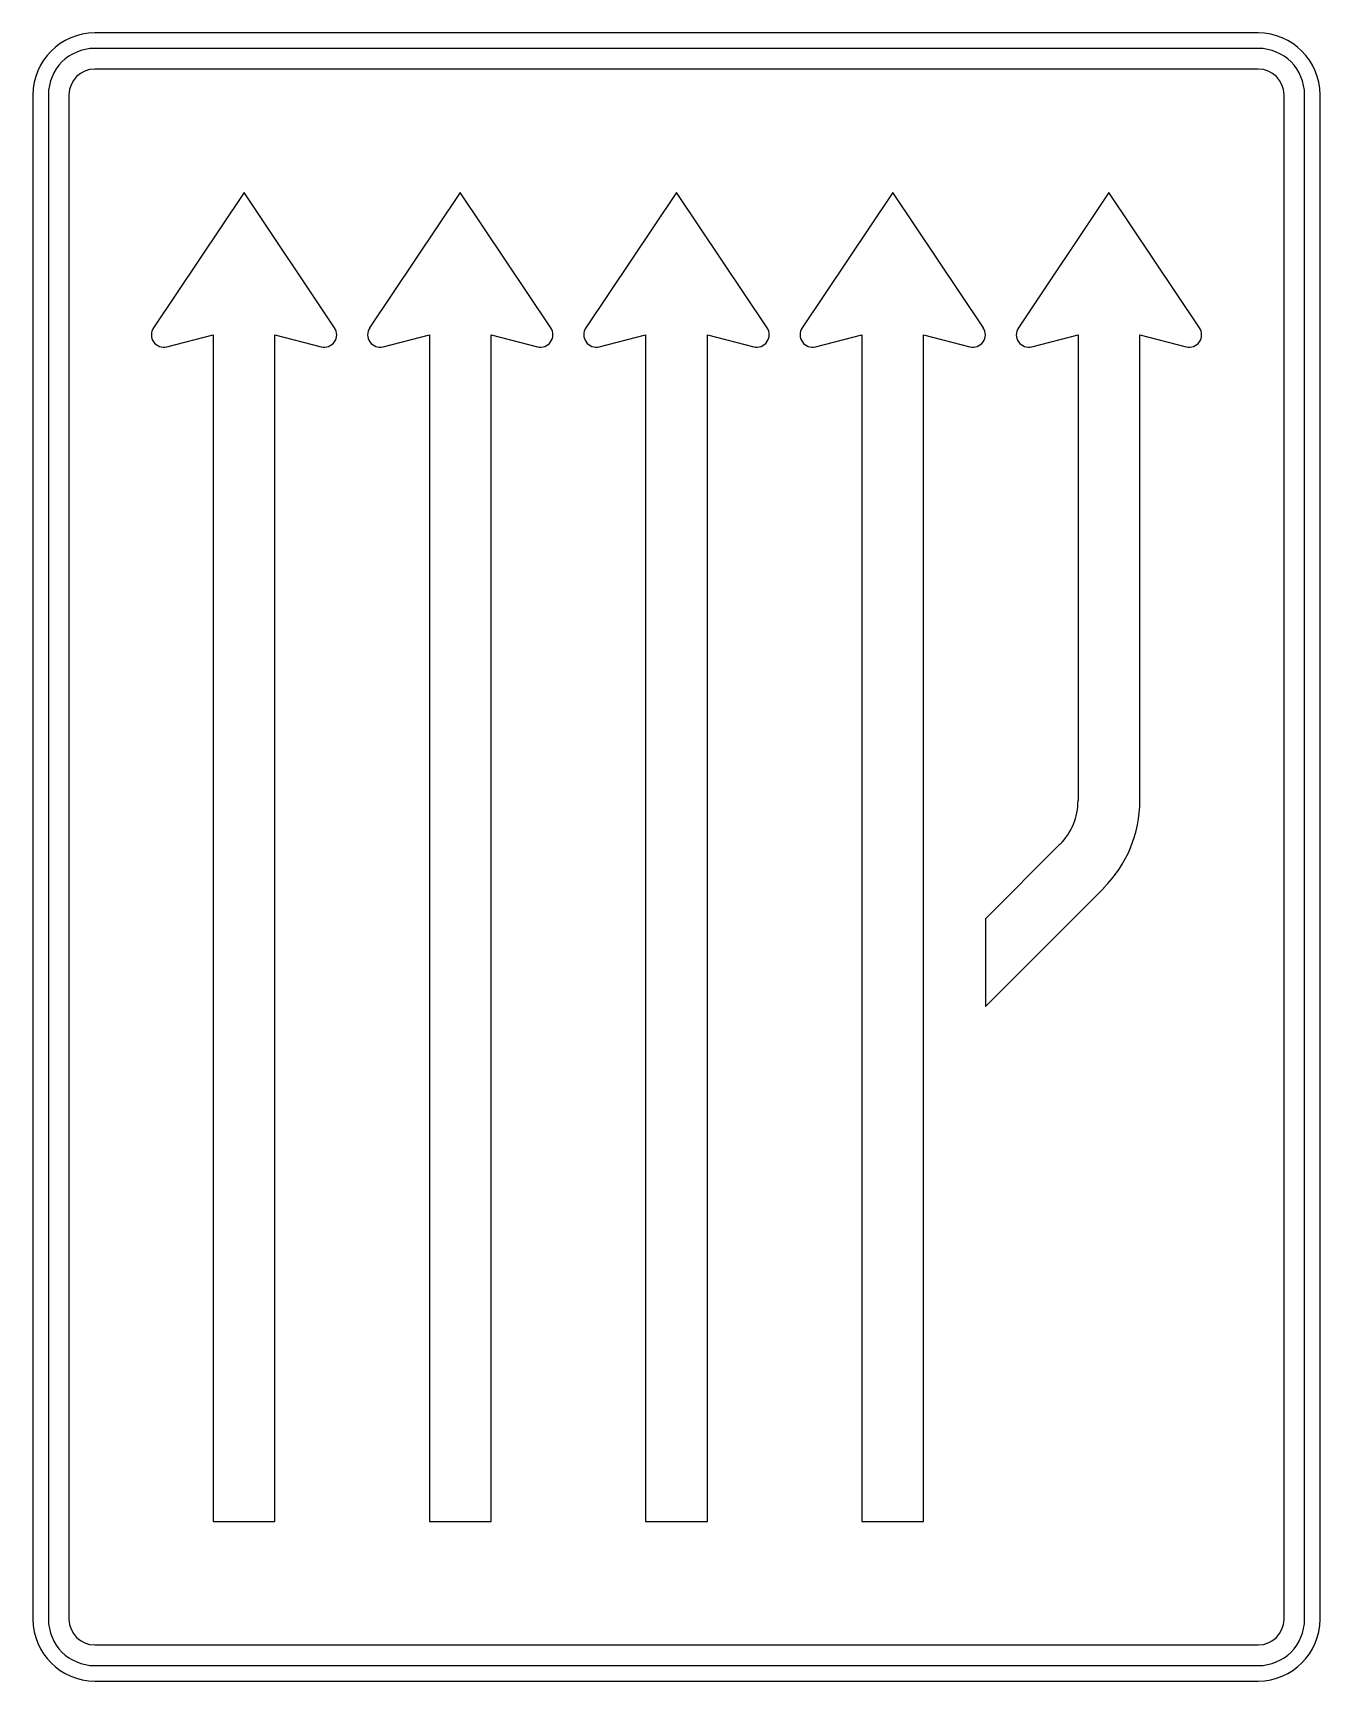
# Model space of a CAD drawing. Extents: x 0 to 1250, y 0 to 1600.
import ezdxf

# ---------------------------------------------------------------- set-up
doc = ezdxf.new("R2010")
doc.units = 0
doc.header["$LTSCALE"] = 25
doc.linetypes.add('AUSGEZOGEN', pattern=[0])
doc.layers.get('0').update_dxf_attribs({"linetype": 'AUSGEZOGEN'})

msp = doc.modelspace()

# ---------------------------------------------------------------- linework, layer by layer
for p, q in [((1190, 1600), (60, 1600)), ((1190, 1585), (60, 1585)), ((1190, 1565), (60, 1565)), ((0, 1540), (0, 60)), ((15, 1540), (15, 60)), ((35, 1540), (35, 60)), ((1215, 60), (1215, 1540)), ((1235, 60), (1235, 1540)), ((1250, 60), (1250, 1540)), ((205, 1445), (117, 1313.7)), ((293, 1313.7), (205, 1445)), ((415, 1445), (327, 1313.7)), ((503, 1313.7), (415, 1445)), ((625, 1445), (537, 1313.7)), ((713, 1313.7), (625, 1445)), ((835, 1445), (747, 1313.7)), ((923, 1313.7), (835, 1445)), ((1045, 1445), (957, 1313.7)), ((1133, 1313.7), (1045, 1445)), ((130, 1295.4), (175, 1307)), ((175, 1307), (175, 155)), ((235, 1307), (280, 1295.4)), ((235, 155), (235, 1307)), ((340, 1295.4), (385, 1307)), ((385, 1307), (385, 155)), ((445, 1307), (490, 1295.4)), ((445, 155), (445, 1307)), ((550, 1295.4), (595, 1307)), ((595, 1307), (595, 155)), ((655, 1307), (700, 1295.4)), ((655, 155), (655, 1307)), ((760, 1295.4), (805, 1307)), ((805, 1307), (805, 155)), ((865, 155), (865, 1307)), ((865, 1307), (910, 1295.4)), ((970, 1295.4), (1015, 1307)), ((1015, 1307), (1015, 854.7)), ((1075, 1307), (1120, 1295.4)), ((1075, 854.7), (1075, 1307)), ((997.4, 812.3), (925, 739.9)), ((925, 655), (1039.9, 769.8)), ((925, 739.9), (925, 655)), ((175, 155), (235, 155)), ((385, 155), (445, 155)), ((595, 155), (655, 155)), ((805, 155), (865, 155)), ((60, 35), (1190, 35)), ((60, 15), (1190, 15)), ((60, 0), (1190, 0))]:
    msp.add_line(p, q)
for centre, radius, start, end in [((60, 1540), 60, 90, 180), ((1190, 1540), 60, 0, 90), ((60, 1540), 45, 90, 180), ((1190, 1540), 45, 0, 90), ((60, 1540), 25, 90, 180), ((1190, 1540), 25, 0, 90), ((127, 1307), 12, 146.195, 284.475), ((283, 1307), 12, 255.525, 393.805), ((337, 1307), 12, 146.195, 284.475), ((493, 1307), 12, 255.525, 393.805), ((547, 1307), 12, 146.195, 284.475), ((703, 1307), 12, 255.525, 393.805), ((757, 1307), 12, 146.195, 284.475), ((913, 1307), 12, 255.525, 393.805), ((967, 1307), 12, 146.195, 284.475), ((1123, 1307), 12, 255.525, 393.805), ((955, 854.7), 60, 315, 360), ((955, 854.7), 120, 315, 360), ((60, 60), 60, 180, 270), ((60, 60), 45, 180, 270), ((60, 60), 25, 180, 270), ((1190, 60), 60, 270, 360), ((1190, 60), 45, 270, 360), ((1190, 60), 25, 270, 360)]:
    msp.add_arc(centre, radius, start, end)

doc.saveas('drawing.dxf')
